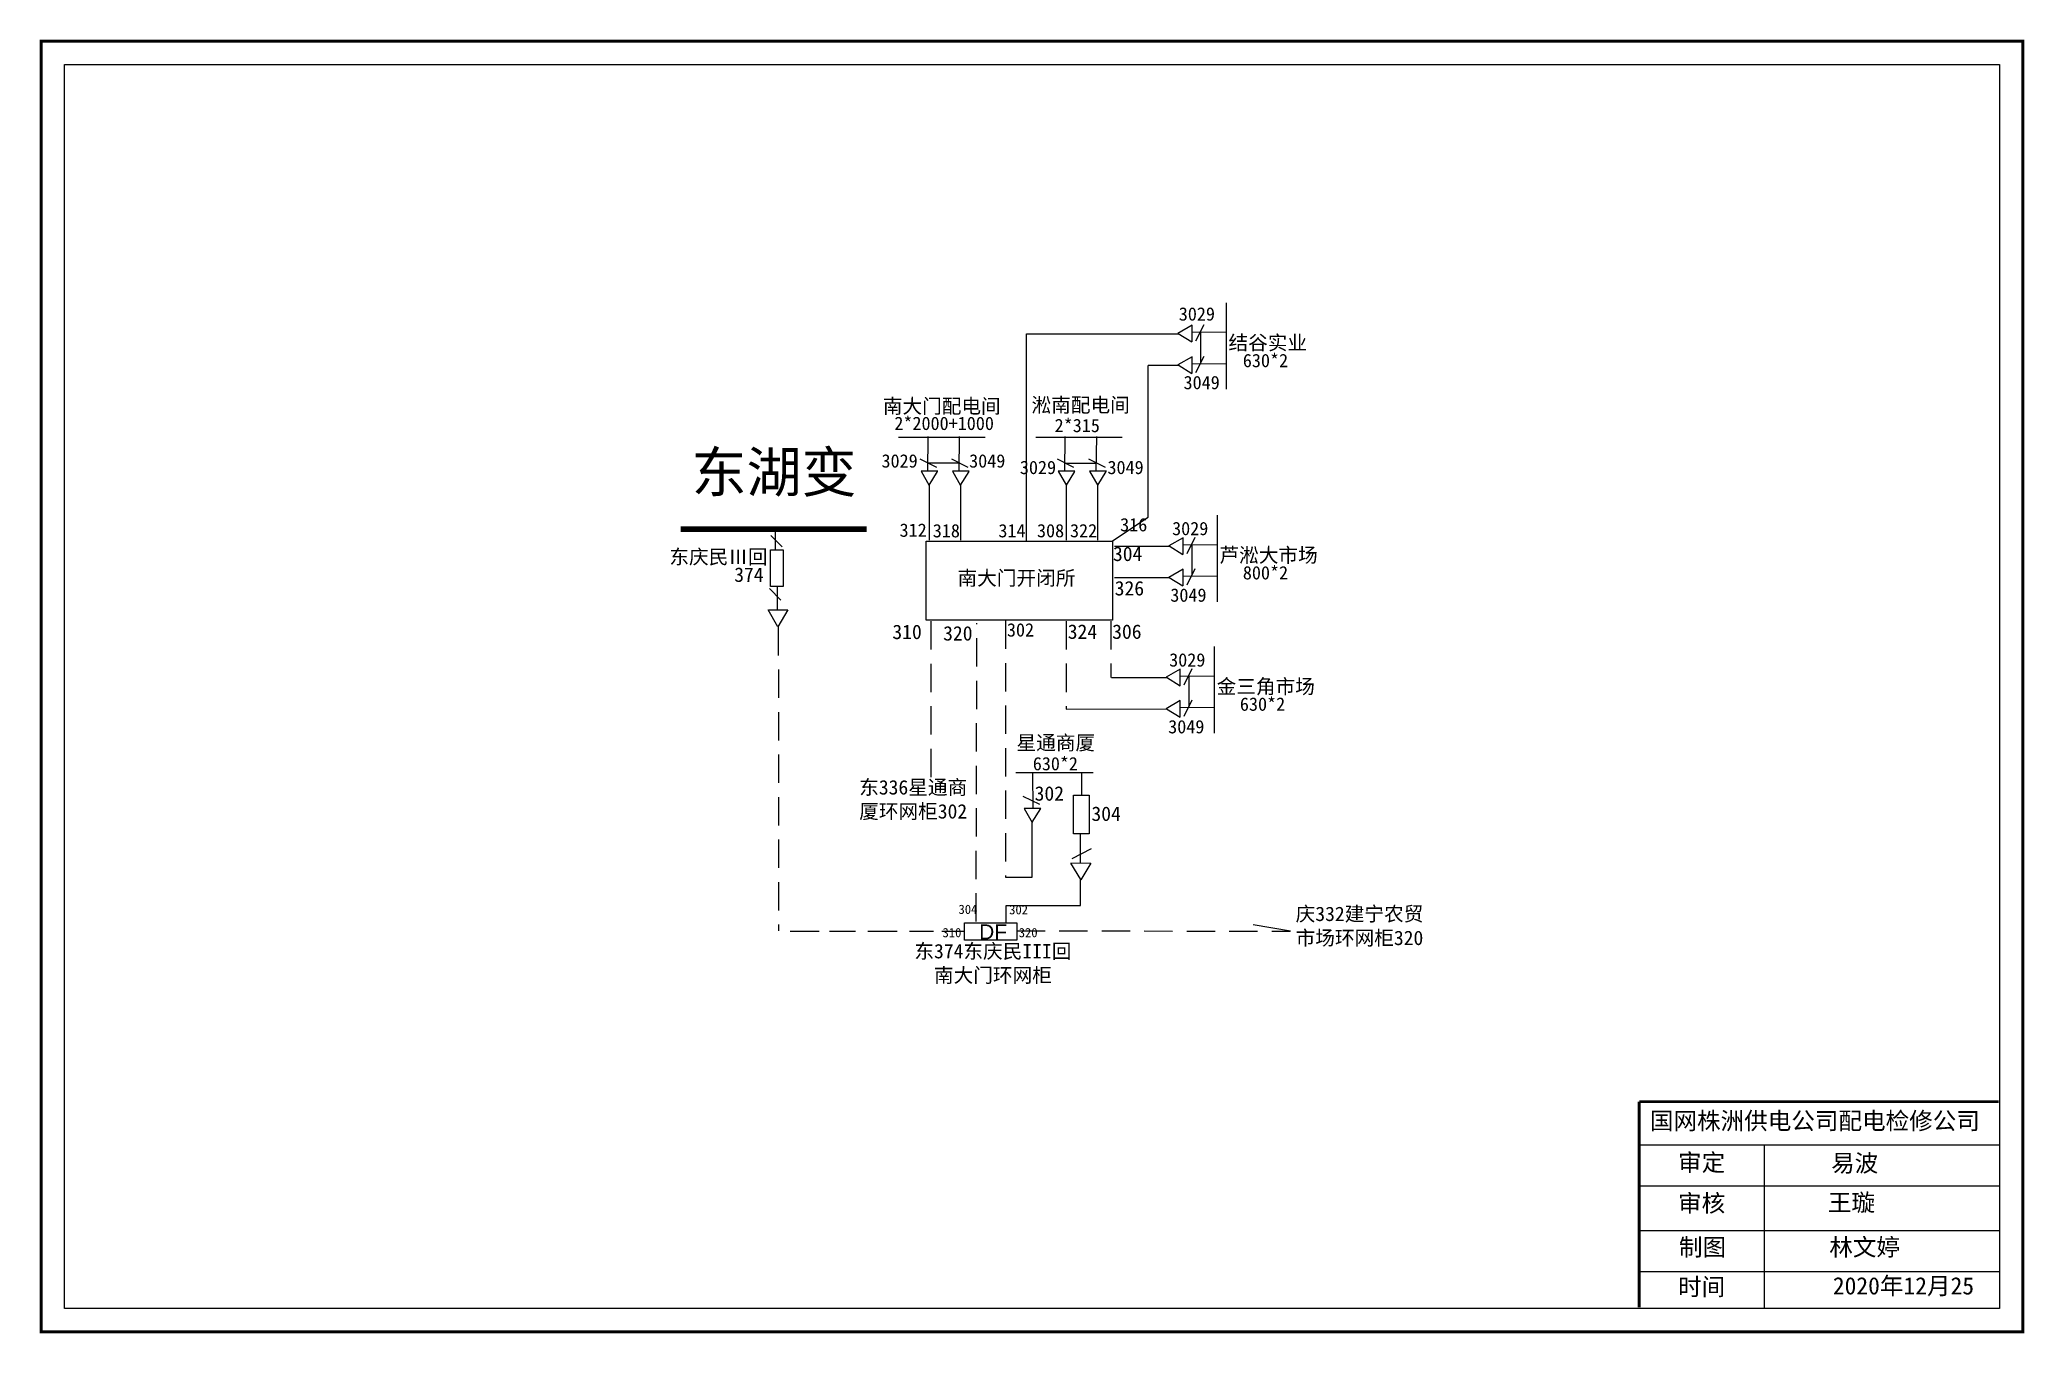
# Model space of a CAD drawing. Extents: x 0 to 344, y 0 to 224.
import ezdxf

# ---------------------------------------------------------------- set-up
doc = ezdxf.new("R2010")
doc.units = 0
doc.header["$LTSCALE"] = 0.774411
doc.linetypes.add('ACAD_ISO02W100', pattern=[15, 12, -3])
doc.linetypes.add('DASHED2', pattern=[9.525, 6.35, -3.175])
doc.layers.get('0').update_dxf_attribs({"linetype": 'CONTINUOUS'})
doc.layers.add('Layer2', color=1, linetype='CONTINUOUS')
doc.styles.get("Standard").update_dxf_attribs({"font": '', "height": 2.5})
doc.styles.add('字体', font='', dxfattribs={"height": 2.5})
doc.styles.get('Standard').set_extended_font_data('SimSun')
doc.styles.get('字体').set_extended_font_data('SimSun')

msp = doc.modelspace()

# ---------------------------------------------------------------- linework, layer by layer
at = {"color": 7, "ltscale": 2}
for p, q in [((205.75, 178.67), (205.75, 163.67)), ((154.24, 137.5), (154.24, 147.04)), ((159.69, 137.5), (159.69, 147.04)), ((178.05, 137.5), (178.05, 147.04)), ((183.51, 137.5), (183.51, 147.04)), ((204.19, 141.8), (204.19, 126.8)), ((186.35, 136.46), (195.89, 136.46)), ((186.35, 131), (195.89, 131)), ((203.69, 119.01), (203.69, 104.01)), ((185.85, 113.67), (195.39, 113.67)), ((178.01, 108.18), (195.39, 108.21)), ((172.11, 79), (172.11, 88.54))]:
    msp.add_line(p, q, dxfattribs=at)
at = {"color": 0, "linetype": 'Continuous'}
for p, q in [((171.12, 137.36), (171.12, 173.3)), ((171.12, 173.3), (197.43, 173.3)), ((201.31, 173.53), (201.31, 168.19)), ((192.22, 141.46), (192.22, 167.82)), ((154.04, 150.91), (159.39, 150.91)), ((177.82, 150.87), (183.24, 150.87)), ((186.05, 137.37), (192.22, 141.46)), ((199.78, 136.6), (199.78, 131.39)), ((199.25, 113.89), (199.25, 108.56)), ((216.92, 69.65), (210.44, 70.75))]:
    msp.add_line(p, q, dxfattribs=at)
at = {"color": 7, "linetype": 'DASHED2'}
for p, q in [((199.83, 174.77), (197.38, 173.35)), ((197.44, 173.36), (199.82, 171.88)), ((199.85, 171.87), (199.83, 174.77)), ((199.83, 169.32), (197.38, 167.89)), ((199.85, 166.41), (199.83, 169.32)), ((197.44, 167.9), (199.82, 166.43)), ((155.7, 149.44), (152.79, 149.43)), ((152.79, 149.43), (154.21, 146.97)), ((154.21, 147.03), (155.68, 149.41)), ((161.15, 149.44), (158.25, 149.43)), ((158.25, 149.43), (159.67, 146.97)), ((159.66, 147.03), (161.13, 149.41)), ((179.51, 149.44), (176.6, 149.43)), ((176.6, 149.43), (178.03, 146.97)), ((178.02, 147.03), (179.49, 149.41)), ((184.97, 149.44), (182.06, 149.43)), ((182.06, 149.43), (183.48, 146.97)), ((183.48, 147.03), (184.95, 149.41)), ((198.27, 137.91), (195.82, 136.48)), ((198.29, 135), (198.27, 137.91)), ((195.88, 136.49), (198.26, 135.02)), ((198.27, 132.45), (195.82, 131.03)), ((195.88, 131.03), (198.26, 129.56)), ((198.29, 129.54), (198.27, 132.45)), ((128.02, 122.4), (128.07, 69.71)), ((154.57, 96.38), (154.58, 123.56)), ((162.36, 71.3), (162.49, 123.07)), ((178, 123.43), (178.01, 108.18)), ((185.71, 123.43), (185.71, 113.66)), ((197.77, 115.12), (195.32, 113.69)), ((195.38, 113.7), (197.75, 112.23)), ((197.79, 112.21), (197.77, 115.12)), ((197.77, 109.66), (195.32, 108.24)), ((195.38, 108.24), (197.75, 106.77)), ((197.79, 106.75), (197.77, 109.66)), ((173.57, 90.94), (170.67, 90.92)), ((170.67, 90.92), (172.09, 88.47)), ((172.08, 88.53), (173.56, 90.9)), ((178.78, 81.47), (182.24, 81.45)), ((180.55, 78.6), (178.8, 81.43)), ((182.24, 81.45), (180.55, 78.53))]:
    msp.add_line(p, q, dxfattribs=at)
at = {"color": 7, "linetype": 'Continuous'}
for p, q in [((199.83, 173.61), (205.86, 173.56)), ((200.52, 172.05), (201.95, 174.89)), ((200.52, 166.59), (201.95, 169.44)), ((199.83, 168.16), (205.86, 168.1)), ((153.95, 149.42), (154.01, 155.45)), ((159.41, 149.42), (159.46, 155.45)), ((177.76, 149.42), (177.82, 155.45)), ((183.22, 149.42), (183.28, 155.45)), ((155.52, 150.12), (152.67, 151.54)), ((160.97, 150.12), (158.13, 151.54)), ((179.33, 150.12), (176.48, 151.54)), ((184.79, 150.12), (181.94, 151.54)), ((128.68, 136.33), (126.7, 138.3)), ((198.96, 135.18), (200.39, 138.03)), ((198.27, 136.75), (204.3, 136.69)), ((198.27, 131.29), (204.3, 131.23)), ((198.96, 129.73), (200.39, 132.57)), ((128.46, 127.1), (126.48, 129.07)), ((127.81, 129.35), (127.81, 125.4)), ((127.91, 122.45), (126.27, 125.41)), ((126.31, 125.39), (129.66, 125.41)), ((129.66, 125.41), (127.91, 122.45)), ((197.76, 113.96), (203.8, 113.9)), ((198.46, 112.39), (199.88, 115.24)), ((197.76, 108.5), (203.8, 108.44)), ((198.46, 106.94), (199.88, 109.78)), ((172.24, 90.91), (172.21, 97.06)), ((173.39, 91.61), (170.55, 93.03)), ((180.5, 81.46), (180.5, 86.65)), ((179, 82.27), (182.38, 83.96))]:
    msp.add_line(p, q, dxfattribs=at)
at = {"color": 0, "ltscale": 2}
msp.add_line((192.24, 167.87), (197.45, 167.87), dxfattribs=at)
at = {"color": 7, "linetype": 'ByBlock', "ltscale": 2}
for p, q in [((148.89, 155.34), (163.9, 155.34)), ((172.71, 155.34), (187.71, 155.34))]:
    msp.add_line(p, q, dxfattribs=at)
at = {"color": 7, "linetype": 'ACAD_ISO02W100'}
for p, q in [((127.54, 135.83), (127.54, 138.92)), ((126.65, 129.43), (126.65, 135.83)), ((126.65, 135.83), (128.86, 135.83)), ((128.86, 135.83), (128.86, 129.43)), ((128.86, 129.43), (126.65, 129.43))]:
    msp.add_line(p, q, dxfattribs=at)
at = {"linetype": 'Continuous'}
for p, q in [((182.69, 97.1), (169.22, 97.1)), ((180.72, 93.31), (180.72, 97.1)), ((130.07, 69.65), (135.13, 69.65)), ((136.88, 69.65), (141.44, 69.65)), ((143.58, 69.65), (148.64, 69.65)), ((150.77, 69.65), (154.95, 69.65)), ((156.41, 69.65), (160.4, 69.65)), ((277.49, 32.56), (339.85, 32.56)), ((299.13, 32.55), (299.13, 4.22)), ((277.49, 25.46), (339.85, 25.46)), ((277.49, 17.71), (339.85, 17.71)), ((277.49, 10.6), (339.85, 10.6))]:
    msp.add_line(p, q, dxfattribs=at)
at = {"color": 0, "linetype": 'DASHED2'}
msp.add_line((169.4, 69.69), (216.89, 69.64), dxfattribs=at)
at = {"linetype": 'Continuous', "const_width": 0.5}
msp.add_lwpolyline([(0.07, 224.07), (344.04, 224.07), (344.04, 0.11), (0.07, 0.11)], close=True, dxfattribs=at)
at = {"linetype": 'Continuous'}
for points in [[(4.11, 220.03), (340, 220.03), (340, 4.15), (4.11, 4.15)], [(181.98, 86.54), (179.25, 86.54), (179.25, 93.26), (181.98, 93.26)], [(160.35, 71.08), (169.4, 71.08), (169.4, 68.06), (160.35, 68.06)]]:
    msp.add_lwpolyline(points, close=True, dxfattribs=at)
for points, const_width in [([(111.08, 139.38), (143.35, 139.38)], 1), ([(277.45, 40.06), (277.45, 4.34)], 0.5), ([(277.49, 40.06), (339.85, 40.06)], 0.5)]:
    msp.add_lwpolyline(points, dxfattribs=dict(at, const_width=const_width))
at = {"color": 7, "ltscale": 2}
msp.add_lwpolyline([(153.66, 137.33), (186.05, 137.33), (186.05, 123.59), (153.66, 123.59)], close=True, dxfattribs=at)
at = {"linetype": 'DASHED2'}
msp.add_lwpolyline([(167.46, 123.53), (167.46, 79), (172.08, 79)], dxfattribs=at)
at = {"linetype": 'Continuous'}
msp.add_lwpolyline([(167.59, 71.1), (167.59, 74.09), (180.5, 74.09), (180.5, 78.7)], dxfattribs=at)

# ---------------------------------------------------------------- texts
at = {"color": 7, "linetype": 'Continuous'}
for s, height, p in [('3029', 2.31, (197.53, 175.58)), ('630*2', 2.31, (208.65, 167.5)), ('3049', 2.31, (198.36, 163.68)), ('2*2000+1000', 2.31, (148.16, 156.6)), ('2*315', 2.31, (175.98, 156.23)), ('3029', 2.31, (145.93, 150.08)), ('3049', 2.31, (161.14, 150.08)), ('3029', 2.31, (169.95, 148.95)), ('3049', 2.31, (185.15, 148.95)), ('316', 2.31, (187.35, 139.01)), ('312', 2.31, (149.07, 138.07)), ('318', 2.31, (154.83, 137.97)), ('314', 2.31, (166.22, 137.97)), ('308', 2.31, (172.92, 137.98)), ('322', 2.31, (178.65, 137.98)), ('3029', 2.31, (196.37, 138.35)), ('304', 2.5, (186.11, 133.86)), ('374', 2.5, (120.37, 130.25)), ('800*2', 2.31, (208.65, 130.67)), ('326', 2.5, (186.41, 127.89)), ('3049', 2.31, (196.06, 126.8)), ('310', 2.5, (147.82, 120.32)), ('320', 2.5, (156.63, 120.07)), ('302', 2.31, (167.7, 120.76)), ('324', 2.5, (178.26, 120.36)), ('306', 2.5, (185.97, 120.36)), ('3029', 2.31, (195.86, 115.55)), ('630*2', 2.31, (208.14, 107.88)), ('3049', 2.31, (195.69, 103.96))]:
    msp.add_text(s, height=height, dxfattribs=at).set_placement(p)
at = {"color": 7, "linetype": 'Continuous', "style": '字体'}
for s, p in [('结谷实业', (206.16, 170.5)), ('南大门配电间', (146.16, 159.5)), ('淞南配电间', (171.98, 159.69)), ('芦淞大市场', (204.6, 133.64)), ('金三角市场', (204.1, 110.85)), ('302', (172.51, 92.28)), ('304', (182.37, 88.77))]:
    msp.add_text(s, height=2.5, dxfattribs=at).set_placement(p)
at = {"color": 7}
msp.add_text('南大门开闭所', height=2.5, dxfattribs=at).set_placement((159.13, 129.66))
at = {"color": 7, "linetype": 'Continuous', "insert": (112.95, 152.8), "char_height": 7, "width": 132.2648, "attachment_point": 1, "style": '字体'}
msp.add_mtext('东湖变', dxfattribs=at)
at = {"linetype": 'Continuous', "attachment_point": 1, "style": '字体'}
for s, insert, char_height, width in [('东庆民Ⅲ回', (109.12, 135.85), 2.5, 17.5804), ('东336星通商厦环网柜302', (142.06, 95.85), 2.5, 20.2571), ('{\\H0.6612x;304}', (159.3, 74.23), 2.42, 38.8834), ('{\\H0.6612x;302}', (168.09, 74.16), 2.42, 38.8834), ('{\\H0.6612x;310}', (156.53, 70.19), 2.42, 38.8834), ('{\\fArial|b0|i0|c0|p32;\\H1.074x;DF}', (162.88, 70.81), 2.42, 38.8834), ('{\\H0.6612x;320}', (169.76, 70.19), 2.42, 38.8834), ('东374东庆民III回\\P  南大门环网柜', (151.64, 67.42), 2.5, 28.7955), ('国网株洲供电公司配电检修公司', (279.3, 38.23), 3, 82.0179), ('审定', (284.19, 31), 3, 23.4615), ('易波', (310.76, 30.9), 3, 23.4615), ('审核', (284.19, 23.94), 3, 23.4615), ('王璇', (310.2, 24.06), 3, 33.0539), ('制图', (284.35, 16.31), 3, 23.4615), ('林文婷', (310.44, 16.31), 3, 23.4615), ('时间', (284.19, 9.43), 3, 23.4615), ('2020年12月25', (311.06, 9.6), 3, 27.648)]:
    msp.add_mtext(s, dxfattribs=dict(at, insert=insert, char_height=char_height, width=width))
at = {"color": 7, "attachment_point": 1}
for s, insert, char_height, width in [('星通商厦', (169.37, 103.59), 2.5, 18.054), ('630*2', (172.2, 99.85), 2.3, 4.9053)]:
    msp.add_mtext(s, dxfattribs=dict(at, insert=insert, char_height=char_height, width=width))
at = {"layer": 'Layer2', "color": 7, "linetype": 'Continuous', "insert": (217.82, 73.89), "char_height": 2.5, "width": 23.8277, "attachment_point": 1, "style": '字体'}
msp.add_mtext('庆332建宁农贸市场环网柜320', dxfattribs=at)

doc.saveas('drawing.dxf')
